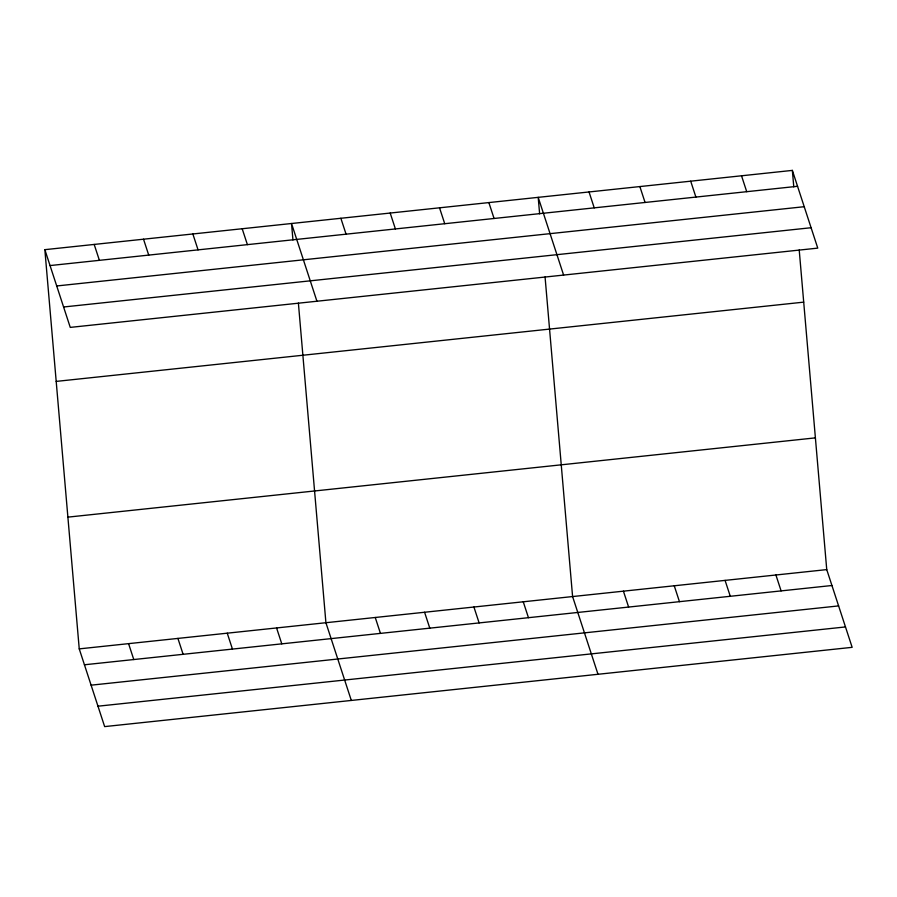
<?xml version="1.0" encoding="UTF-8"?>
<svg xmlns="http://www.w3.org/2000/svg" width="897" height="897" viewBox="0 0 897 897"><rect width="100%" height="100%" fill="white"/><g stroke="black" fill="none" stroke-linecap="round" stroke-linejoin="round"><path stroke-width="1.35" d="M44.85 249.669L792.354 170.396L817.761 248.121L70.258 327.394L44.85 249.669L79.239 648.879L104.646 726.604L852.15 647.331L826.742 569.606L799.216 249.994M50.041 265.568L797.556 186.296M56.713 285.964L804.228 206.702M63.586 306.987L811.09 227.726M56.197 381.404L803.701 302.143M67.892 517.132L815.395 437.871M79.239 648.879L826.742 569.606M84.43 664.778L831.945 585.506M91.102 685.173L838.605 605.912M97.975 706.197L845.479 626.936M741.527 175.79L746.719 191.689M690.701 181.183L695.893 197.082M775.916 574.999L781.108 590.899M639.864 186.565L645.066 202.475M725.079 580.393L730.281 596.292M589.037 191.958L594.229 207.857M674.252 585.775L679.455 601.685M563.608 275.076L538.2 197.351L539.624 213.822M623.426 591.168L628.618 607.067M488.865 202.576L494.068 218.487M597.996 674.286L572.589 596.561L545.062 276.938M439.53 207.812L444.733 223.712M523.254 601.786L528.456 617.697M390.195 213.049L395.398 228.948M473.919 607.022L479.121 622.922M340.86 218.274L346.063 234.173M424.584 612.259L429.786 628.158M316.933 301.235L291.525 223.51L292.949 239.97M375.249 617.484L380.451 633.383M242.19 228.735L247.393 244.634M351.321 700.445L325.914 622.72L298.387 303.096M192.855 233.971L198.058 249.871M276.579 627.945L281.781 643.844M143.52 239.196L148.723 255.107M227.244 633.181L232.446 649.08M94.185 244.433L99.388 260.332M177.909 638.406L183.111 654.317M128.574 643.642L133.776 659.542M792.354 170.396L793.778 186.868"/></g></svg>
